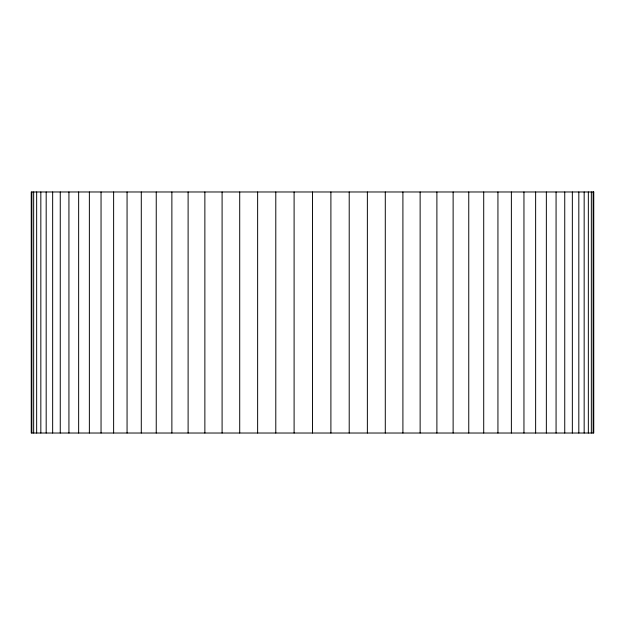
<?xml version="1.0" encoding="UTF-8"?>
<svg xmlns="http://www.w3.org/2000/svg" width="625" height="625" viewBox="0 0 625 625"><rect width="100%" height="100%" fill="white"/><g stroke="black" fill="none" stroke-linecap="round" stroke-linejoin="round"><path stroke-width="0.94" d="M593.148 191.977L593.148 433.023M591.344 191.977L591.344 433.023M588.344 191.977L588.344 433.023M584.164 191.977L584.164 433.023M578.82 191.977L578.82 433.023M572.344 191.977L572.344 433.023M564.742 191.977L564.742 433.023M556.07 191.977L556.07 433.023M546.352 191.977L546.352 433.023M535.633 191.977L535.633 433.023M523.953 191.977L523.953 433.023M511.375 191.977L511.375 433.023M497.938 191.977L497.938 433.023M483.711 191.977L483.711 433.023M468.758 191.977L468.758 433.023M453.125 191.977L453.125 433.023M436.891 191.977L436.891 433.023M420.133 191.977L420.133 433.023M402.906 191.977L402.906 433.023M385.289 191.977L385.289 433.023M367.367 191.977L367.367 433.023M349.211 191.977L349.211 433.023M330.898 191.977L330.898 433.023M312.5 191.977L312.5 433.023M294.102 191.977L294.102 433.023M275.789 191.977L275.789 433.023M257.633 191.977L257.633 433.023M239.711 191.977L239.711 433.023M222.094 191.977L222.094 433.023M204.867 191.977L204.867 433.023M188.109 191.977L188.109 433.023M171.875 191.977L171.875 433.023M156.242 191.977L156.242 433.023M141.289 191.977L141.289 433.023M127.062 191.977L127.062 433.023M113.625 191.977L113.625 433.023M101.047 191.977L101.047 433.023M89.367 191.977L89.367 433.023M78.648 191.977L78.648 433.023M68.93 191.977L68.93 433.023M60.258 191.977L60.258 433.023M52.656 191.977L52.656 433.023M46.18 191.977L46.18 433.023M40.836 191.977L40.836 433.023M36.656 191.977L36.656 433.023M33.656 191.977L33.656 433.023M31.852 191.977L31.852 433.023M593.75 191.977L31.25 191.977L31.25 433.023L593.75 433.023L593.75 191.977"/></g></svg>
